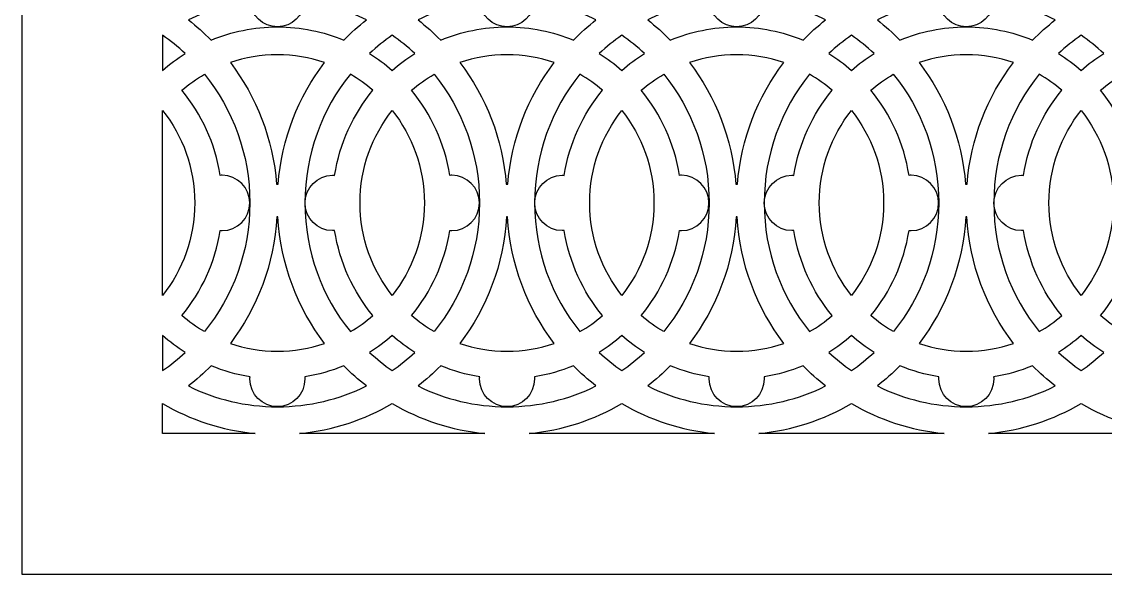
# Model space of a CAD drawing. Header units: millimetres. Extents: x -502 to 498, y -458 to 444.
# Drawn here: x -502.2 to -40.8, y -458.5 to -223 of the extents above; entities that cross this region are included whole.
import ezdxf

# ---------------------------------------------------------------- set-up
doc = ezdxf.new("R2010")
doc.units = ezdxf.units.MM
doc.layers.add('Plan 1', color=7, linetype='Continuous')

msp = doc.modelspace()

# ---------------------------------------------------------------- linework, layer by layer
at = {"layer": 'Plan 1', "color": 17}
for points, knots in [([(-502.22, 443.75), (-502.22, 443.75), (497.78, 443.75), (497.78, 443.75), (497.78, 443.75), (497.78, 443.75), (497.78, -458.47), (497.78, -458.47), (497.78, -458.47), (497.78, -458.47), (-502.22, -458.47), (-502.22, -458.47), (-502.22, -458.47), (-502.22, -458.47), (-502.22, 443.75), (-502.22, 443.75)], [0, 0, 0, 0, 0.2, 0.2, 0.2, 0.2, 0.4, 0.4, 0.4, 0.4, 0.6, 0.6, 0.6, 0.6, 1, 1, 1, 1]), ([(-355.46, -222.3), (-358.85, -224.96), (-362.06, -227.83), (-365.07, -230.9), (-365.07, -230.9), (-373.79, -227.28), (-383.33, -225.28), (-393.33, -225.28), (-393.33, -225.28), (-403.34, -225.28), (-412.88, -227.28), (-421.59, -230.9), (-421.59, -230.9), (-424.6, -227.83), (-427.82, -224.95), (-431.2, -222.3), (-431.2, -222.3), (-423.1, -218.28), (-414.28, -215.51), (-404.99, -214.24), (-404.99, -214.24), (-404.58, -220.38), (-399.52, -225.24), (-393.33, -225.24), (-393.33, -225.24), (-387.15, -225.24), (-382.08, -220.38), (-381.67, -214.24), (-381.67, -214.24), (-372.38, -215.51), (-363.57, -218.28), (-355.46, -222.3)], [0, 0, 0, 0, 0.111111, 0.111111, 0.111111, 0.111111, 0.222222, 0.222222, 0.222222, 0.222222, 0.333333, 0.333333, 0.333333, 0.333333, 0.444444, 0.444444, 0.444444, 0.444444, 0.555556, 0.555556, 0.555556, 0.555556, 0.666667, 0.666667, 0.666667, 0.666667, 0.777778, 0.777778, 0.777778, 0.777778, 1, 1, 1, 1]), ([(-257.68, -222.3), (-261.07, -224.96), (-264.28, -227.83), (-267.3, -230.9), (-267.3, -230.9), (-276.01, -227.28), (-285.55, -225.28), (-295.55, -225.28), (-295.55, -225.28), (-305.56, -225.28), (-315.1, -227.28), (-323.81, -230.9), (-323.81, -230.9), (-326.83, -227.83), (-330.04, -224.95), (-333.43, -222.3), (-333.43, -222.3), (-325.32, -218.28), (-316.5, -215.51), (-307.21, -214.24), (-307.21, -214.24), (-306.81, -220.38), (-301.74, -225.24), (-295.55, -225.24), (-295.55, -225.24), (-289.37, -225.24), (-284.3, -220.38), (-283.9, -214.24), (-283.9, -214.24), (-274.61, -215.51), (-265.79, -218.28), (-257.68, -222.3)], [0, 0, 0, 0, 0.111111, 0.111111, 0.111111, 0.111111, 0.222222, 0.222222, 0.222222, 0.222222, 0.333333, 0.333333, 0.333333, 0.333333, 0.444444, 0.444444, 0.444444, 0.444444, 0.555556, 0.555556, 0.555556, 0.555556, 0.666667, 0.666667, 0.666667, 0.666667, 0.777778, 0.777778, 0.777778, 0.777778, 1, 1, 1, 1]), ([(-159.91, -222.3), (-163.29, -224.96), (-166.51, -227.83), (-169.52, -230.9), (-169.52, -230.9), (-178.23, -227.28), (-187.77, -225.28), (-197.78, -225.28), (-197.78, -225.28), (-207.78, -225.28), (-217.32, -227.28), (-226.04, -230.9), (-226.04, -230.9), (-229.05, -227.83), (-232.26, -224.95), (-235.65, -222.3), (-235.65, -222.3), (-227.55, -218.28), (-218.73, -215.51), (-209.44, -214.24), (-209.44, -214.24), (-209.03, -220.38), (-203.96, -225.24), (-197.78, -225.24), (-197.78, -225.24), (-191.59, -225.24), (-186.53, -220.38), (-186.12, -214.24), (-186.12, -214.24), (-176.83, -215.51), (-168.01, -218.28), (-159.91, -222.3)], [0, 0, 0, 0, 0.111111, 0.111111, 0.111111, 0.111111, 0.222222, 0.222222, 0.222222, 0.222222, 0.333333, 0.333333, 0.333333, 0.333333, 0.444444, 0.444444, 0.444444, 0.444444, 0.555556, 0.555556, 0.555556, 0.555556, 0.666667, 0.666667, 0.666667, 0.666667, 0.777778, 0.777778, 0.777778, 0.777778, 1, 1, 1, 1]), ([(-62.13, -222.3), (-65.52, -224.96), (-68.73, -227.83), (-71.74, -230.9), (-71.74, -230.9), (-80.45, -227.28), (-89.99, -225.28), (-100, -225.28), (-100, -225.28), (-110, -225.28), (-119.55, -227.28), (-128.26, -230.9), (-128.26, -230.9), (-131.27, -227.83), (-134.48, -224.95), (-137.87, -222.3), (-137.87, -222.3), (-129.77, -218.28), (-120.95, -215.51), (-111.66, -214.24), (-111.66, -214.24), (-111.25, -220.38), (-106.19, -225.24), (-100, -225.24), (-100, -225.24), (-93.81, -225.24), (-88.75, -220.38), (-88.34, -214.24), (-88.34, -214.24), (-79.05, -215.51), (-70.23, -218.28), (-62.13, -222.3)], [0, 0, 0, 0, 0.111111, 0.111111, 0.111111, 0.111111, 0.222222, 0.222222, 0.222222, 0.222222, 0.333333, 0.333333, 0.333333, 0.333333, 0.444444, 0.444444, 0.444444, 0.444444, 0.555556, 0.555556, 0.555556, 0.555556, 0.666667, 0.666667, 0.666667, 0.666667, 0.777778, 0.777778, 0.777778, 0.777778, 1, 1, 1, 1]), ([(-442.22, -228.83), (-438.83, -231.19), (-435.63, -233.79), (-432.62, -236.61), (-432.62, -236.61), (-436.01, -238.75), (-439.22, -241.16), (-442.22, -243.81), (-442.22, -243.81), (-442.22, -243.81), (-442.22, -243.81), (-442.22, -243.81), (-442.22, -243.81), (-442.22, -243.81), (-442.22, -228.83), (-442.22, -228.83)], [0, 0, 0, 0, 0.2, 0.2, 0.2, 0.2, 0.4, 0.4, 0.4, 0.4, 0.6, 0.6, 0.6, 0.6, 1, 1, 1, 1]), ([(-354.05, -236.61), (-351.04, -233.79), (-347.83, -231.19), (-344.44, -228.83), (-344.44, -228.83), (-341.06, -231.19), (-337.85, -233.79), (-334.84, -236.61), (-334.84, -236.61), (-338.23, -238.75), (-341.44, -241.16), (-344.44, -243.81), (-344.44, -243.81), (-347.44, -241.16), (-350.66, -238.75), (-354.05, -236.61)], [0, 0, 0, 0, 0.2, 0.2, 0.2, 0.2, 0.4, 0.4, 0.4, 0.4, 0.6, 0.6, 0.6, 0.6, 1, 1, 1, 1]), ([(-256.27, -236.61), (-253.26, -233.79), (-250.05, -231.19), (-246.67, -228.83), (-246.67, -228.83), (-243.28, -231.19), (-240.07, -233.79), (-237.06, -236.61), (-237.06, -236.61), (-240.46, -238.75), (-243.67, -241.16), (-246.67, -243.81), (-246.67, -243.81), (-249.67, -241.16), (-252.88, -238.75), (-256.27, -236.61)], [0, 0, 0, 0, 0.2, 0.2, 0.2, 0.2, 0.4, 0.4, 0.4, 0.4, 0.6, 0.6, 0.6, 0.6, 1, 1, 1, 1]), ([(-158.5, -236.61), (-155.49, -233.79), (-152.28, -231.19), (-148.89, -228.83), (-148.89, -228.83), (-145.5, -231.19), (-142.29, -233.79), (-139.28, -236.61), (-139.28, -236.61), (-142.68, -238.75), (-145.89, -241.16), (-148.89, -243.81), (-148.89, -243.81), (-151.89, -241.16), (-155.1, -238.75), (-158.5, -236.61)], [0, 0, 0, 0, 0.2, 0.2, 0.2, 0.2, 0.4, 0.4, 0.4, 0.4, 0.6, 0.6, 0.6, 0.6, 1, 1, 1, 1]), ([(-60.72, -236.61), (-57.71, -233.79), (-54.5, -231.19), (-51.11, -228.83), (-51.11, -228.83), (-47.72, -231.19), (-44.51, -233.79), (-41.5, -236.61), (-41.5, -236.61), (-44.9, -238.75), (-48.11, -241.16), (-51.11, -243.81), (-51.11, -243.81), (-54.11, -241.16), (-57.32, -238.75), (-60.72, -236.61)], [0, 0, 0, 0, 0.2, 0.2, 0.2, 0.2, 0.4, 0.4, 0.4, 0.4, 0.6, 0.6, 0.6, 0.6, 1, 1, 1, 1]), ([(-373.29, -240.43), (-384.37, -255.06), (-391.48, -272.89), (-393.02, -292.31), (-393.02, -292.31), (-393.02, -292.31), (-393.65, -292.31), (-393.65, -292.31), (-393.65, -292.31), (-395.18, -272.89), (-402.3, -255.06), (-413.37, -240.43), (-413.37, -240.43), (-407.08, -238.29), (-400.34, -237.12), (-393.33, -237.12), (-393.33, -237.12), (-386.32, -237.12), (-379.58, -238.29), (-373.29, -240.43)], [0, 0, 0, 0, 0.166667, 0.166667, 0.166667, 0.166667, 0.333333, 0.333333, 0.333333, 0.333333, 0.5, 0.5, 0.5, 0.5, 0.666667, 0.666667, 0.666667, 0.666667, 1, 1, 1, 1]), ([(-275.51, -240.43), (-286.59, -255.06), (-293.7, -272.89), (-295.24, -292.31), (-295.24, -292.31), (-295.24, -292.31), (-295.87, -292.31), (-295.87, -292.31), (-295.87, -292.31), (-297.41, -272.89), (-304.52, -255.06), (-315.6, -240.43), (-315.6, -240.43), (-309.3, -238.29), (-302.56, -237.12), (-295.55, -237.12), (-295.55, -237.12), (-288.55, -237.12), (-281.81, -238.29), (-275.51, -240.43)], [0, 0, 0, 0, 0.166667, 0.166667, 0.166667, 0.166667, 0.333333, 0.333333, 0.333333, 0.333333, 0.5, 0.5, 0.5, 0.5, 0.666667, 0.666667, 0.666667, 0.666667, 1, 1, 1, 1]), ([(-177.74, -240.43), (-188.81, -255.06), (-195.93, -272.89), (-197.46, -292.31), (-197.46, -292.31), (-197.46, -292.31), (-198.09, -292.31), (-198.09, -292.31), (-198.09, -292.31), (-199.63, -272.89), (-206.74, -255.06), (-217.82, -240.43), (-217.82, -240.43), (-211.53, -238.29), (-204.79, -237.12), (-197.78, -237.12), (-197.78, -237.12), (-190.77, -237.12), (-184.03, -238.29), (-177.74, -240.43)], [0, 0, 0, 0, 0.166667, 0.166667, 0.166667, 0.166667, 0.333333, 0.333333, 0.333333, 0.333333, 0.5, 0.5, 0.5, 0.5, 0.666667, 0.666667, 0.666667, 0.666667, 1, 1, 1, 1]), ([(-79.96, -240.43), (-91.03, -255.06), (-98.15, -272.89), (-99.68, -292.31), (-99.68, -292.31), (-99.68, -292.31), (-100.31, -292.31), (-100.31, -292.31), (-100.31, -292.31), (-101.85, -272.89), (-108.97, -255.06), (-120.04, -240.43), (-120.04, -240.43), (-113.75, -238.29), (-107.01, -237.12), (-100, -237.12), (-100, -237.12), (-92.99, -237.12), (-86.25, -238.29), (-79.96, -240.43)], [0, 0, 0, 0, 0.166667, 0.166667, 0.166667, 0.166667, 0.333333, 0.333333, 0.333333, 0.333333, 0.5, 0.5, 0.5, 0.5, 0.666667, 0.666667, 0.666667, 0.666667, 1, 1, 1, 1]), ([(-424.4, -245.45), (-427.82, -247.43), (-431.04, -249.72), (-434.01, -252.29), (-434.01, -252.29), (-425.62, -262.44), (-419.84, -274.87), (-417.71, -288.51), (-417.71, -288.51), (-417.41, -288.49), (-417.11, -288.48), (-416.8, -288.48), (-416.8, -288.48), (-410.35, -288.48), (-405.11, -293.76), (-405.11, -300.27), (-405.11, -300.27), (-405.11, -306.78), (-410.35, -312.06), (-416.8, -312.06), (-416.8, -312.06), (-417.11, -312.06), (-417.41, -312.05), (-417.71, -312.02), (-417.71, -312.02), (-419.84, -325.67), (-425.62, -338.09), (-434.01, -348.24), (-434.01, -348.24), (-431.04, -350.81), (-427.82, -353.11), (-424.4, -355.09), (-424.4, -355.09), (-412.31, -340.14), (-405.07, -321.06), (-405.07, -300.27), (-405.07, -300.27), (-405.07, -279.48), (-412.32, -260.39), (-424.4, -245.45)], [0, 0, 0, 0, 0.090909, 0.090909, 0.090909, 0.090909, 0.181818, 0.181818, 0.181818, 0.181818, 0.272727, 0.272727, 0.272727, 0.272727, 0.363636, 0.363636, 0.363636, 0.363636, 0.454545, 0.454545, 0.454545, 0.454545, 0.545455, 0.545455, 0.545455, 0.545455, 0.636364, 0.636364, 0.636364, 0.636364, 0.727273, 0.727273, 0.727273, 0.727273, 0.818182, 0.818182, 0.818182, 0.818182, 1, 1, 1, 1]), ([(-362.27, -355.09), (-374.35, -340.14), (-381.6, -321.06), (-381.6, -300.27), (-381.6, -300.27), (-381.6, -279.48), (-374.35, -260.39), (-362.27, -245.45), (-362.27, -245.45), (-358.85, -247.42), (-355.63, -249.72), (-352.65, -252.29), (-352.65, -252.29), (-361.04, -262.44), (-366.82, -274.87), (-368.95, -288.51), (-368.95, -288.51), (-369.25, -288.49), (-369.56, -288.48), (-369.87, -288.48), (-369.87, -288.48), (-376.32, -288.48), (-381.55, -293.76), (-381.55, -300.27), (-381.55, -300.27), (-381.55, -306.78), (-376.32, -312.06), (-369.87, -312.06), (-369.87, -312.06), (-369.56, -312.06), (-369.25, -312.05), (-368.95, -312.02), (-368.95, -312.02), (-366.82, -325.67), (-361.04, -338.09), (-352.65, -348.24), (-352.65, -348.24), (-355.63, -350.81), (-358.85, -353.11), (-362.27, -355.09)], [0, 0, 0, 0, 0.090909, 0.090909, 0.090909, 0.090909, 0.181818, 0.181818, 0.181818, 0.181818, 0.272727, 0.272727, 0.272727, 0.272727, 0.363636, 0.363636, 0.363636, 0.363636, 0.454545, 0.454545, 0.454545, 0.454545, 0.545455, 0.545455, 0.545455, 0.545455, 0.636364, 0.636364, 0.636364, 0.636364, 0.727273, 0.727273, 0.727273, 0.727273, 0.818182, 0.818182, 0.818182, 0.818182, 1, 1, 1, 1]), ([(-326.62, -245.45), (-330.04, -247.43), (-333.26, -249.72), (-336.23, -252.29), (-336.23, -252.29), (-327.85, -262.44), (-322.06, -274.87), (-319.93, -288.51), (-319.93, -288.51), (-319.63, -288.49), (-319.33, -288.48), (-319.02, -288.48), (-319.02, -288.48), (-312.57, -288.48), (-307.34, -293.76), (-307.34, -300.27), (-307.34, -300.27), (-307.34, -306.78), (-312.57, -312.06), (-319.02, -312.06), (-319.02, -312.06), (-319.33, -312.06), (-319.63, -312.05), (-319.93, -312.02), (-319.93, -312.02), (-322.06, -325.67), (-327.85, -338.09), (-336.23, -348.24), (-336.23, -348.24), (-333.26, -350.81), (-330.04, -353.11), (-326.62, -355.09), (-326.62, -355.09), (-314.54, -340.14), (-307.29, -321.06), (-307.29, -300.27), (-307.29, -300.27), (-307.29, -279.48), (-314.54, -260.39), (-326.62, -245.45)], [0, 0, 0, 0, 0.090909, 0.090909, 0.090909, 0.090909, 0.181818, 0.181818, 0.181818, 0.181818, 0.272727, 0.272727, 0.272727, 0.272727, 0.363636, 0.363636, 0.363636, 0.363636, 0.454545, 0.454545, 0.454545, 0.454545, 0.545455, 0.545455, 0.545455, 0.545455, 0.636364, 0.636364, 0.636364, 0.636364, 0.727273, 0.727273, 0.727273, 0.727273, 0.818182, 0.818182, 0.818182, 0.818182, 1, 1, 1, 1]), ([(-264.49, -355.09), (-276.57, -340.14), (-283.82, -321.06), (-283.82, -300.27), (-283.82, -300.27), (-283.82, -279.48), (-276.57, -260.39), (-264.49, -245.45), (-264.49, -245.45), (-261.07, -247.42), (-257.85, -249.72), (-254.88, -252.29), (-254.88, -252.29), (-263.26, -262.44), (-269.05, -274.87), (-271.18, -288.51), (-271.18, -288.51), (-271.48, -288.49), (-271.78, -288.48), (-272.09, -288.48), (-272.09, -288.48), (-278.54, -288.48), (-283.77, -293.76), (-283.77, -300.27), (-283.77, -300.27), (-283.77, -306.78), (-278.54, -312.06), (-272.09, -312.06), (-272.09, -312.06), (-271.78, -312.06), (-271.48, -312.05), (-271.18, -312.02), (-271.18, -312.02), (-269.05, -325.67), (-263.27, -338.09), (-254.88, -348.24), (-254.88, -348.24), (-257.85, -350.81), (-261.07, -353.11), (-264.49, -355.09)], [0, 0, 0, 0, 0.090909, 0.090909, 0.090909, 0.090909, 0.181818, 0.181818, 0.181818, 0.181818, 0.272727, 0.272727, 0.272727, 0.272727, 0.363636, 0.363636, 0.363636, 0.363636, 0.454545, 0.454545, 0.454545, 0.454545, 0.545455, 0.545455, 0.545455, 0.545455, 0.636364, 0.636364, 0.636364, 0.636364, 0.727273, 0.727273, 0.727273, 0.727273, 0.818182, 0.818182, 0.818182, 0.818182, 1, 1, 1, 1]), ([(-228.84, -245.45), (-232.26, -247.43), (-235.48, -249.72), (-238.46, -252.29), (-238.46, -252.29), (-230.07, -262.44), (-224.29, -274.87), (-222.16, -288.51), (-222.16, -288.51), (-221.86, -288.49), (-221.55, -288.48), (-221.24, -288.48), (-221.24, -288.48), (-214.79, -288.48), (-209.56, -293.76), (-209.56, -300.27), (-209.56, -300.27), (-209.56, -306.78), (-214.79, -312.06), (-221.24, -312.06), (-221.24, -312.06), (-221.55, -312.06), (-221.86, -312.05), (-222.16, -312.02), (-222.16, -312.02), (-224.29, -325.67), (-230.07, -338.09), (-238.46, -348.24), (-238.46, -348.24), (-235.48, -350.81), (-232.26, -353.11), (-228.84, -355.09), (-228.84, -355.09), (-216.76, -340.14), (-209.51, -321.06), (-209.51, -300.27), (-209.51, -300.27), (-209.51, -279.48), (-216.76, -260.39), (-228.84, -245.45)], [0, 0, 0, 0, 0.090909, 0.090909, 0.090909, 0.090909, 0.181818, 0.181818, 0.181818, 0.181818, 0.272727, 0.272727, 0.272727, 0.272727, 0.363636, 0.363636, 0.363636, 0.363636, 0.454545, 0.454545, 0.454545, 0.454545, 0.545455, 0.545455, 0.545455, 0.545455, 0.636364, 0.636364, 0.636364, 0.636364, 0.727273, 0.727273, 0.727273, 0.727273, 0.818182, 0.818182, 0.818182, 0.818182, 1, 1, 1, 1]), ([(-166.71, -355.09), (-178.8, -340.14), (-186.04, -321.06), (-186.04, -300.27), (-186.04, -300.27), (-186.04, -279.48), (-178.8, -260.39), (-166.71, -245.45), (-166.71, -245.45), (-163.29, -247.42), (-160.08, -249.72), (-157.1, -252.29), (-157.1, -252.29), (-165.49, -262.44), (-171.27, -274.87), (-173.4, -288.51), (-173.4, -288.51), (-173.7, -288.49), (-174, -288.48), (-174.31, -288.48), (-174.31, -288.48), (-180.76, -288.48), (-186, -293.76), (-186, -300.27), (-186, -300.27), (-186, -306.78), (-180.76, -312.06), (-174.31, -312.06), (-174.31, -312.06), (-174, -312.06), (-173.7, -312.05), (-173.4, -312.02), (-173.4, -312.02), (-171.27, -325.67), (-165.49, -338.09), (-157.1, -348.24), (-157.1, -348.24), (-160.08, -350.81), (-163.29, -353.11), (-166.71, -355.09)], [0, 0, 0, 0, 0.090909, 0.090909, 0.090909, 0.090909, 0.181818, 0.181818, 0.181818, 0.181818, 0.272727, 0.272727, 0.272727, 0.272727, 0.363636, 0.363636, 0.363636, 0.363636, 0.454545, 0.454545, 0.454545, 0.454545, 0.545455, 0.545455, 0.545455, 0.545455, 0.636364, 0.636364, 0.636364, 0.636364, 0.727273, 0.727273, 0.727273, 0.727273, 0.818182, 0.818182, 0.818182, 0.818182, 1, 1, 1, 1]), ([(-131.07, -245.45), (-134.49, -247.43), (-137.7, -249.72), (-140.68, -252.29), (-140.68, -252.29), (-132.29, -262.44), (-126.51, -274.87), (-124.38, -288.51), (-124.38, -288.51), (-124.08, -288.49), (-123.77, -288.48), (-123.47, -288.48), (-123.47, -288.48), (-117.01, -288.48), (-111.78, -293.76), (-111.78, -300.27), (-111.78, -300.27), (-111.78, -306.78), (-117.01, -312.06), (-123.47, -312.06), (-123.47, -312.06), (-123.77, -312.06), (-124.08, -312.05), (-124.38, -312.02), (-124.38, -312.02), (-126.51, -325.67), (-132.29, -338.09), (-140.68, -348.24), (-140.68, -348.24), (-137.7, -350.81), (-134.48, -353.11), (-131.06, -355.09), (-131.06, -355.09), (-118.98, -340.14), (-111.73, -321.06), (-111.73, -300.27), (-111.73, -300.27), (-111.73, -279.48), (-118.98, -260.39), (-131.07, -245.45)], [0, 0, 0, 0, 0.090909, 0.090909, 0.090909, 0.090909, 0.181818, 0.181818, 0.181818, 0.181818, 0.272727, 0.272727, 0.272727, 0.272727, 0.363636, 0.363636, 0.363636, 0.363636, 0.454545, 0.454545, 0.454545, 0.454545, 0.545455, 0.545455, 0.545455, 0.545455, 0.636364, 0.636364, 0.636364, 0.636364, 0.727273, 0.727273, 0.727273, 0.727273, 0.818182, 0.818182, 0.818182, 0.818182, 1, 1, 1, 1]), ([(-68.94, -355.09), (-81.02, -340.14), (-88.27, -321.06), (-88.27, -300.27), (-88.27, -300.27), (-88.27, -279.48), (-81.02, -260.39), (-68.93, -245.45), (-68.93, -245.45), (-65.51, -247.42), (-62.3, -249.72), (-59.32, -252.29), (-59.32, -252.29), (-67.71, -262.44), (-73.49, -274.87), (-75.62, -288.51), (-75.62, -288.51), (-75.92, -288.49), (-76.23, -288.48), (-76.53, -288.48), (-76.53, -288.48), (-82.98, -288.48), (-88.22, -293.76), (-88.22, -300.27), (-88.22, -300.27), (-88.22, -306.78), (-82.98, -312.06), (-76.53, -312.06), (-76.53, -312.06), (-76.23, -312.06), (-75.92, -312.05), (-75.62, -312.02), (-75.62, -312.02), (-73.49, -325.67), (-67.71, -338.09), (-59.32, -348.24), (-59.32, -348.24), (-62.3, -350.81), (-65.51, -353.11), (-68.94, -355.09)], [0, 0, 0, 0, 0.090909, 0.090909, 0.090909, 0.090909, 0.181818, 0.181818, 0.181818, 0.181818, 0.272727, 0.272727, 0.272727, 0.272727, 0.363636, 0.363636, 0.363636, 0.363636, 0.454545, 0.454545, 0.454545, 0.454545, 0.545455, 0.545455, 0.545455, 0.545455, 0.636364, 0.636364, 0.636364, 0.636364, 0.727273, 0.727273, 0.727273, 0.727273, 0.818182, 0.818182, 0.818182, 0.818182, 1, 1, 1, 1]), ([(-33.29, -245.45), (-36.71, -247.43), (-39.92, -249.72), (-42.9, -252.29), (-42.9, -252.29), (-34.51, -262.44), (-28.73, -274.87), (-26.6, -288.51), (-26.6, -288.51), (-26.3, -288.49), (-26, -288.48), (-25.69, -288.48), (-25.69, -288.48), (-19.24, -288.48), (-14, -293.76), (-14, -300.27), (-14, -300.27), (-14, -306.78), (-19.24, -312.06), (-25.69, -312.06), (-25.69, -312.06), (-26, -312.06), (-26.3, -312.05), (-26.6, -312.02), (-26.6, -312.02), (-28.73, -325.67), (-34.51, -338.09), (-42.9, -348.24), (-42.9, -348.24), (-39.92, -350.81), (-36.71, -353.11), (-33.29, -355.09), (-33.29, -355.09), (-21.2, -340.14), (-13.95, -321.06), (-13.95, -300.27), (-13.95, -300.27), (-13.95, -279.48), (-21.2, -260.39), (-33.29, -245.45)], [0, 0, 0, 0, 0.090909, 0.090909, 0.090909, 0.090909, 0.181818, 0.181818, 0.181818, 0.181818, 0.272727, 0.272727, 0.272727, 0.272727, 0.363636, 0.363636, 0.363636, 0.363636, 0.454545, 0.454545, 0.454545, 0.454545, 0.545455, 0.545455, 0.545455, 0.545455, 0.636364, 0.636364, 0.636364, 0.636364, 0.727273, 0.727273, 0.727273, 0.727273, 0.818182, 0.818182, 0.818182, 0.818182, 1, 1, 1, 1]), ([(-442.22, -339.67), (-433.66, -328.87), (-428.53, -315.17), (-428.53, -300.27), (-428.53, -300.27), (-428.53, -285.36), (-433.66, -271.66), (-442.22, -260.86), (-442.22, -260.86), (-442.22, -260.86), (-442.22, -339.67), (-442.22, -339.67)], [0, 0, 0, 0, 0.25, 0.25, 0.25, 0.25, 0.5, 0.5, 0.5, 0.5, 1, 1, 1, 1]), ([(-344.44, -260.86), (-353.01, -271.66), (-358.13, -285.36), (-358.13, -300.27), (-358.13, -300.27), (-358.13, -315.17), (-353.01, -328.87), (-344.44, -339.67), (-344.44, -339.67), (-335.88, -328.87), (-330.75, -315.17), (-330.75, -300.27), (-330.75, -300.27), (-330.75, -285.36), (-335.88, -271.66), (-344.44, -260.86)], [0, 0, 0, 0, 0.2, 0.2, 0.2, 0.2, 0.4, 0.4, 0.4, 0.4, 0.6, 0.6, 0.6, 0.6, 1, 1, 1, 1]), ([(-246.67, -260.86), (-255.23, -271.66), (-260.35, -285.36), (-260.35, -300.27), (-260.35, -300.27), (-260.35, -315.17), (-255.23, -328.87), (-246.67, -339.67), (-246.67, -339.67), (-238.1, -328.87), (-232.98, -315.17), (-232.98, -300.27), (-232.98, -300.27), (-232.98, -285.36), (-238.1, -271.66), (-246.67, -260.86)], [0, 0, 0, 0, 0.2, 0.2, 0.2, 0.2, 0.4, 0.4, 0.4, 0.4, 0.6, 0.6, 0.6, 0.6, 1, 1, 1, 1]), ([(-148.89, -260.86), (-157.45, -271.66), (-162.58, -285.36), (-162.58, -300.27), (-162.58, -300.27), (-162.58, -315.17), (-157.45, -328.87), (-148.89, -339.67), (-148.89, -339.67), (-140.32, -328.87), (-135.2, -315.17), (-135.2, -300.27), (-135.2, -300.27), (-135.2, -285.36), (-140.32, -271.66), (-148.89, -260.86)], [0, 0, 0, 0, 0.2, 0.2, 0.2, 0.2, 0.4, 0.4, 0.4, 0.4, 0.6, 0.6, 0.6, 0.6, 1, 1, 1, 1]), ([(-51.11, -260.86), (-59.68, -271.66), (-64.8, -285.36), (-64.8, -300.27), (-64.8, -300.27), (-64.8, -315.17), (-59.68, -328.87), (-51.11, -339.67), (-51.11, -339.67), (-42.55, -328.87), (-37.42, -315.17), (-37.42, -300.27), (-37.42, -300.27), (-37.42, -285.36), (-42.55, -271.66), (-51.11, -260.86)], [0, 0, 0, 0, 0.2, 0.2, 0.2, 0.2, 0.4, 0.4, 0.4, 0.4, 0.6, 0.6, 0.6, 0.6, 1, 1, 1, 1]), ([(-393.16, -306.24), (-391.96, -326.43), (-384.74, -344.98), (-373.29, -360.1), (-373.29, -360.1), (-379.58, -362.25), (-386.32, -363.41), (-393.33, -363.41), (-393.33, -363.41), (-400.34, -363.41), (-407.08, -362.25), (-413.37, -360.1), (-413.37, -360.1), (-401.92, -344.98), (-394.71, -326.43), (-393.51, -306.24), (-393.51, -306.24), (-393.51, -306.24), (-393.16, -306.24), (-393.16, -306.24)], [0, 0, 0, 0, 0.166667, 0.166667, 0.166667, 0.166667, 0.333333, 0.333333, 0.333333, 0.333333, 0.5, 0.5, 0.5, 0.5, 0.666667, 0.666667, 0.666667, 0.666667, 1, 1, 1, 1]), ([(-295.38, -306.24), (-294.18, -326.43), (-286.96, -344.98), (-275.51, -360.1), (-275.51, -360.1), (-281.81, -362.25), (-288.55, -363.41), (-295.55, -363.41), (-295.55, -363.41), (-302.56, -363.41), (-309.3, -362.25), (-315.6, -360.1), (-315.6, -360.1), (-304.15, -344.98), (-296.93, -326.43), (-295.73, -306.24), (-295.73, -306.24), (-295.73, -306.24), (-295.38, -306.24), (-295.38, -306.24)], [0, 0, 0, 0, 0.166667, 0.166667, 0.166667, 0.166667, 0.333333, 0.333333, 0.333333, 0.333333, 0.5, 0.5, 0.5, 0.5, 0.666667, 0.666667, 0.666667, 0.666667, 1, 1, 1, 1]), ([(-197.6, -306.24), (-196.4, -326.43), (-189.19, -344.98), (-177.74, -360.1), (-177.74, -360.1), (-184.03, -362.25), (-190.77, -363.41), (-197.78, -363.41), (-197.78, -363.41), (-204.79, -363.41), (-211.53, -362.25), (-217.82, -360.1), (-217.82, -360.1), (-206.37, -344.98), (-199.15, -326.43), (-197.95, -306.24), (-197.95, -306.24), (-197.95, -306.24), (-197.6, -306.24), (-197.6, -306.24)], [0, 0, 0, 0, 0.166667, 0.166667, 0.166667, 0.166667, 0.333333, 0.333333, 0.333333, 0.333333, 0.5, 0.5, 0.5, 0.5, 0.666667, 0.666667, 0.666667, 0.666667, 1, 1, 1, 1]), ([(-99.82, -306.24), (-98.63, -326.43), (-91.41, -344.98), (-79.96, -360.1), (-79.96, -360.1), (-86.25, -362.25), (-92.99, -363.41), (-100, -363.41), (-100, -363.41), (-107.01, -363.41), (-113.75, -362.25), (-120.04, -360.1), (-120.04, -360.1), (-108.59, -344.98), (-101.37, -326.43), (-100.18, -306.24), (-100.18, -306.24), (-100.18, -306.24), (-99.82, -306.24), (-99.82, -306.24)], [0, 0, 0, 0, 0.166667, 0.166667, 0.166667, 0.166667, 0.333333, 0.333333, 0.333333, 0.333333, 0.5, 0.5, 0.5, 0.5, 0.666667, 0.666667, 0.666667, 0.666667, 1, 1, 1, 1]), ([(-442.22, -371.71), (-442.22, -371.71), (-442.22, -371.71), (-442.22, -371.71), (-442.22, -371.71), (-442.22, -371.71), (-442.22, -356.72), (-442.22, -356.72), (-442.22, -356.72), (-439.22, -359.37), (-436.01, -361.78), (-432.61, -363.92), (-432.61, -363.92), (-435.62, -366.74), (-438.83, -369.34), (-442.22, -371.71)], [0, 0, 0, 0, 0.2, 0.2, 0.2, 0.2, 0.4, 0.4, 0.4, 0.4, 0.6, 0.6, 0.6, 0.6, 1, 1, 1, 1]), ([(-344.44, -371.71), (-347.83, -369.34), (-351.04, -366.74), (-354.06, -363.92), (-354.06, -363.92), (-350.66, -361.78), (-347.45, -359.37), (-344.44, -356.72), (-344.44, -356.72), (-341.44, -359.37), (-338.23, -361.78), (-334.83, -363.92), (-334.83, -363.92), (-337.84, -366.74), (-341.06, -369.34), (-344.44, -371.71)], [0, 0, 0, 0, 0.2, 0.2, 0.2, 0.2, 0.4, 0.4, 0.4, 0.4, 0.6, 0.6, 0.6, 0.6, 1, 1, 1, 1]), ([(-246.67, -371.71), (-250.05, -369.34), (-253.27, -366.74), (-256.28, -363.92), (-256.28, -363.92), (-252.88, -361.78), (-249.67, -359.37), (-246.67, -356.72), (-246.67, -356.72), (-243.67, -359.37), (-240.45, -361.78), (-237.06, -363.92), (-237.06, -363.92), (-240.07, -366.74), (-243.28, -369.34), (-246.67, -371.71)], [0, 0, 0, 0, 0.2, 0.2, 0.2, 0.2, 0.4, 0.4, 0.4, 0.4, 0.6, 0.6, 0.6, 0.6, 1, 1, 1, 1]), ([(-148.89, -371.71), (-152.28, -369.34), (-155.49, -366.74), (-158.5, -363.92), (-158.5, -363.92), (-155.1, -361.78), (-151.89, -359.37), (-148.89, -356.72), (-148.89, -356.72), (-145.89, -359.37), (-142.67, -361.78), (-139.28, -363.92), (-139.28, -363.92), (-142.29, -366.74), (-145.5, -369.34), (-148.89, -371.71)], [0, 0, 0, 0, 0.2, 0.2, 0.2, 0.2, 0.4, 0.4, 0.4, 0.4, 0.6, 0.6, 0.6, 0.6, 1, 1, 1, 1]), ([(-51.11, -371.71), (-54.5, -369.34), (-57.71, -366.74), (-60.72, -363.92), (-60.72, -363.92), (-57.32, -361.78), (-54.11, -359.37), (-51.11, -356.72), (-51.11, -356.72), (-48.11, -359.37), (-44.9, -361.78), (-41.5, -363.92), (-41.5, -363.92), (-44.51, -366.74), (-47.72, -369.34), (-51.11, -371.71)], [0, 0, 0, 0, 0.2, 0.2, 0.2, 0.2, 0.4, 0.4, 0.4, 0.4, 0.6, 0.6, 0.6, 0.6, 1, 1, 1, 1]), ([(-365.08, -369.63), (-362.06, -372.7), (-358.85, -375.58), (-355.46, -378.24), (-355.46, -378.24), (-366.89, -383.9), (-379.74, -387.09), (-393.33, -387.09), (-393.33, -387.09), (-406.92, -387.09), (-419.78, -383.9), (-431.21, -378.24), (-431.21, -378.24), (-427.82, -375.58), (-424.6, -372.7), (-421.59, -369.63), (-421.59, -369.63), (-416.33, -371.81), (-410.77, -373.41), (-404.98, -374.33), (-404.98, -374.33), (-405.01, -374.63), (-405.02, -374.94), (-405.02, -375.25), (-405.02, -375.25), (-405.02, -381.76), (-399.78, -387.04), (-393.33, -387.04), (-393.33, -387.04), (-386.88, -387.04), (-381.65, -381.76), (-381.65, -375.25), (-381.65, -375.25), (-381.65, -374.94), (-381.66, -374.63), (-381.68, -374.33), (-381.68, -374.33), (-375.9, -373.41), (-370.34, -371.81), (-365.08, -369.63)], [0, 0, 0, 0, 0.090909, 0.090909, 0.090909, 0.090909, 0.181818, 0.181818, 0.181818, 0.181818, 0.272727, 0.272727, 0.272727, 0.272727, 0.363636, 0.363636, 0.363636, 0.363636, 0.454545, 0.454545, 0.454545, 0.454545, 0.545455, 0.545455, 0.545455, 0.545455, 0.636364, 0.636364, 0.636364, 0.636364, 0.727273, 0.727273, 0.727273, 0.727273, 0.818182, 0.818182, 0.818182, 0.818182, 1, 1, 1, 1]), ([(-267.3, -369.63), (-264.28, -372.7), (-261.07, -375.58), (-257.68, -378.24), (-257.68, -378.24), (-269.11, -383.9), (-281.96, -387.09), (-295.55, -387.09), (-295.55, -387.09), (-309.15, -387.09), (-322, -383.9), (-333.43, -378.24), (-333.43, -378.24), (-330.04, -375.58), (-326.83, -372.7), (-323.81, -369.63), (-323.81, -369.63), (-318.55, -371.81), (-312.99, -373.41), (-307.2, -374.33), (-307.2, -374.33), (-307.23, -374.63), (-307.24, -374.94), (-307.24, -375.25), (-307.24, -375.25), (-307.24, -381.76), (-302.01, -387.04), (-295.55, -387.04), (-295.55, -387.04), (-289.1, -387.04), (-283.87, -381.76), (-283.87, -375.25), (-283.87, -375.25), (-283.87, -374.94), (-283.88, -374.63), (-283.9, -374.33), (-283.9, -374.33), (-278.12, -373.41), (-272.56, -371.81), (-267.3, -369.63)], [0, 0, 0, 0, 0.090909, 0.090909, 0.090909, 0.090909, 0.181818, 0.181818, 0.181818, 0.181818, 0.272727, 0.272727, 0.272727, 0.272727, 0.363636, 0.363636, 0.363636, 0.363636, 0.454545, 0.454545, 0.454545, 0.454545, 0.545455, 0.545455, 0.545455, 0.545455, 0.636364, 0.636364, 0.636364, 0.636364, 0.727273, 0.727273, 0.727273, 0.727273, 0.818182, 0.818182, 0.818182, 0.818182, 1, 1, 1, 1]), ([(-169.52, -369.63), (-166.51, -372.7), (-163.29, -375.58), (-159.9, -378.24), (-159.9, -378.24), (-171.33, -383.9), (-184.19, -387.09), (-197.78, -387.09), (-197.78, -387.09), (-211.37, -387.09), (-224.22, -383.9), (-235.65, -378.24), (-235.65, -378.24), (-232.26, -375.58), (-229.05, -372.7), (-226.03, -369.63), (-226.03, -369.63), (-220.77, -371.81), (-215.21, -373.41), (-209.43, -374.33), (-209.43, -374.33), (-209.45, -374.63), (-209.46, -374.94), (-209.46, -375.25), (-209.46, -375.25), (-209.46, -381.76), (-204.23, -387.04), (-197.78, -387.04), (-197.78, -387.04), (-191.32, -387.04), (-186.09, -381.76), (-186.09, -375.25), (-186.09, -375.25), (-186.09, -374.94), (-186.1, -374.63), (-186.13, -374.33), (-186.13, -374.33), (-180.34, -373.41), (-174.78, -371.81), (-169.52, -369.63)], [0, 0, 0, 0, 0.090909, 0.090909, 0.090909, 0.090909, 0.181818, 0.181818, 0.181818, 0.181818, 0.272727, 0.272727, 0.272727, 0.272727, 0.363636, 0.363636, 0.363636, 0.363636, 0.454545, 0.454545, 0.454545, 0.454545, 0.545455, 0.545455, 0.545455, 0.545455, 0.636364, 0.636364, 0.636364, 0.636364, 0.727273, 0.727273, 0.727273, 0.727273, 0.818182, 0.818182, 0.818182, 0.818182, 1, 1, 1, 1]), ([(-71.74, -369.63), (-68.73, -372.7), (-65.52, -375.58), (-62.13, -378.24), (-62.13, -378.24), (-73.56, -383.9), (-86.41, -387.09), (-100, -387.09), (-100, -387.09), (-113.59, -387.09), (-126.44, -383.9), (-137.87, -378.24), (-137.87, -378.24), (-134.48, -375.58), (-131.27, -372.7), (-128.26, -369.63), (-128.26, -369.63), (-123, -371.81), (-117.43, -373.41), (-111.65, -374.33), (-111.65, -374.33), (-111.67, -374.63), (-111.68, -374.94), (-111.68, -375.25), (-111.68, -375.25), (-111.68, -381.76), (-106.45, -387.04), (-100, -387.04), (-100, -387.04), (-93.55, -387.04), (-88.31, -381.76), (-88.31, -375.25), (-88.31, -375.25), (-88.31, -374.94), (-88.33, -374.63), (-88.35, -374.33), (-88.35, -374.33), (-82.56, -373.41), (-77, -371.81), (-71.74, -369.63)], [0, 0, 0, 0, 0.090909, 0.090909, 0.090909, 0.090909, 0.181818, 0.181818, 0.181818, 0.181818, 0.272727, 0.272727, 0.272727, 0.272727, 0.363636, 0.363636, 0.363636, 0.363636, 0.454545, 0.454545, 0.454545, 0.454545, 0.545455, 0.545455, 0.545455, 0.545455, 0.636364, 0.636364, 0.636364, 0.636364, 0.727273, 0.727273, 0.727273, 0.727273, 0.818182, 0.818182, 0.818182, 0.818182, 1, 1, 1, 1]), ([(-402.76, -398.47), (-417.03, -397.09), (-430.41, -392.62), (-442.22, -385.72), (-442.22, -385.72), (-442.22, -385.72), (-442.22, -385.72), (-442.22, -385.72), (-442.22, -385.72), (-442.22, -385.72), (-442.22, -398.47), (-442.22, -398.47), (-442.22, -398.47), (-442.22, -398.47), (-402.76, -398.47), (-402.76, -398.47)], [0, 0, 0, 0, 0.2, 0.2, 0.2, 0.2, 0.4, 0.4, 0.4, 0.4, 0.6, 0.6, 0.6, 0.6, 1, 1, 1, 1]), ([(-304.99, -398.47), (-319.26, -397.09), (-332.63, -392.62), (-344.44, -385.72), (-344.44, -385.72), (-356.26, -392.62), (-369.63, -397.09), (-383.9, -398.47), (-383.9, -398.47), (-383.9, -398.47), (-304.99, -398.47), (-304.99, -398.47)], [0, 0, 0, 0, 0.25, 0.25, 0.25, 0.25, 0.5, 0.5, 0.5, 0.5, 1, 1, 1, 1]), ([(-207.21, -398.47), (-221.48, -397.09), (-234.85, -392.62), (-246.67, -385.72), (-246.67, -385.72), (-258.48, -392.62), (-271.86, -397.09), (-286.12, -398.47), (-286.12, -398.47), (-286.12, -398.47), (-207.21, -398.47), (-207.21, -398.47)], [0, 0, 0, 0, 0.25, 0.25, 0.25, 0.25, 0.5, 0.5, 0.5, 0.5, 1, 1, 1, 1]), ([(-109.43, -398.47), (-123.7, -397.09), (-137.07, -392.62), (-148.89, -385.72), (-148.89, -385.72), (-160.7, -392.62), (-174.08, -397.09), (-188.35, -398.47), (-188.35, -398.47), (-188.35, -398.47), (-109.43, -398.47), (-109.43, -398.47)], [0, 0, 0, 0, 0.25, 0.25, 0.25, 0.25, 0.5, 0.5, 0.5, 0.5, 1, 1, 1, 1]), ([(-11.65, -398.47), (-25.92, -397.09), (-39.3, -392.62), (-51.11, -385.72), (-51.11, -385.72), (-62.92, -392.62), (-76.3, -397.09), (-90.57, -398.47), (-90.57, -398.47), (-90.57, -398.47), (-11.65, -398.47), (-11.65, -398.47)], [0, 0, 0, 0, 0.25, 0.25, 0.25, 0.25, 0.5, 0.5, 0.5, 0.5, 1, 1, 1, 1])]:
    msp.add_open_spline(points, degree=3, knots=knots, dxfattribs=at)

doc.saveas('drawing.dxf')
